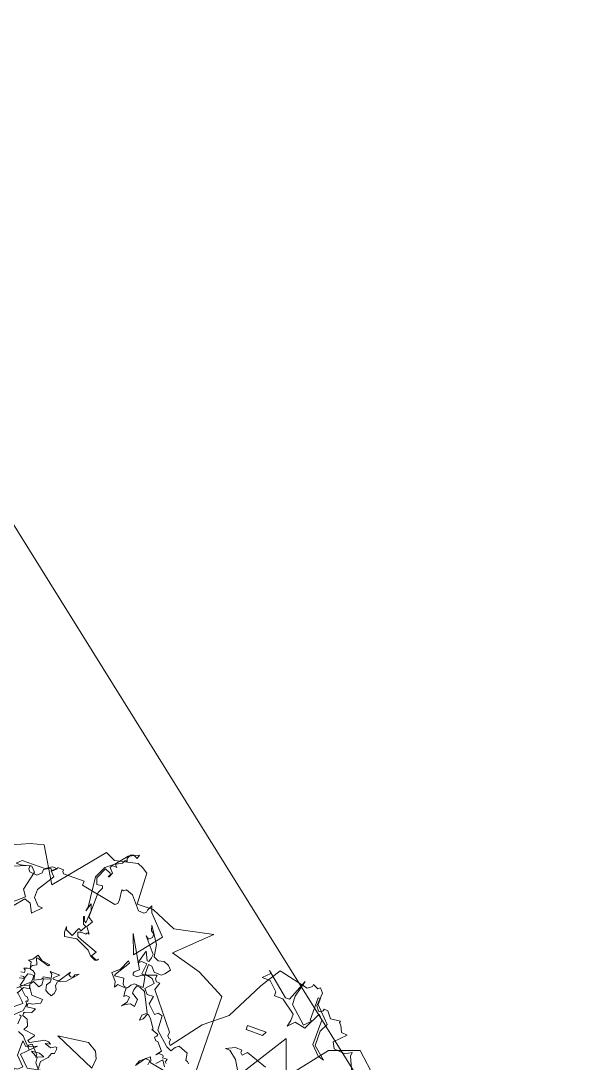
# Model space of a CAD drawing. Header units: metres. Extents: x -71 to 881, y -503 to 661.
# Drawn here: x 309.56 to 314.79, y 246.22 to 255.77 of the extents above; entities that cross this region are included whole.
import ezdxf

# ---------------------------------------------------------------- set-up
doc = ezdxf.new("R2010")
doc.units = ezdxf.units.M
doc.layers.add('04. Pisos', color=8, linetype='Continuous', lineweight=5)
doc.layers.add('ARBRE', color=100, linetype='Continuous', lineweight=13, true_color=0x00ff3f)

# ---------------------------------------------------------------- blocks, each defined once
blk = doc.blocks.new('WMF2', base_point=(0, 0.01))
at = {"color": 251, "lineweight": 0, "true_color": 0x636466}
for points in [[(81.23, -212.64), (86.45, -202.37), (92.4, -197.64), (98.49, -189.57), (98.99, -190.16), (98.92, -191.16), (99.46, -191.2), (99.98, -191.79), (99.88, -192.88), (107.36, -202.17), (106.64, -204.2), (107.63, -204.27), (108.14, -204.87), (108.06, -205.98), (111.91, -204.61), (112.96, -203.7), (114.06, -203.79), (114.16, -204.2), (114.12, -204.74), (112.93, -205.76), (117.77, -214.23), (115.81, -208.91), (110.13, -215.92), (115.04, -221.02), (115.66, -222.79), (116.35, -221.31), (116.39, -220.76), (116.99, -220.25), (118.51, -220.38), (121.42, -223.82), (123.45, -224.55), (124.06, -224.04), (124.6, -224.1), (124.28, -221.43), (124.37, -220.32), (124.97, -219.82), (134.84, -221.76), (134.73, -222.86), (140.59, -222.8), (140.98, -223.38), (140.96, -223.82), (142.59, -223.95), (142.62, -223.52), (143.7, -222.51), (144.2, -223.11), (145.93, -222.16), (146.02, -221.17), (147.09, -220.14), (149.19, -220.32), (149.69, -220.93), (149.6, -221.91), (157.24, -218.9)], [(50.23, -198.2), (52.48, -203.12), (52.39, -204.21), (54.12, -203.26), (57.28, -203.53), (58.15, -205.15), (55.25, -208.11), (56.89, -208.24), (57.74, -209.97), (58.25, -210.45), (58.2, -211), (60.88, -210.67), (62.28, -212.43), (63.37, -212.54), (63.42, -211.98), (64, -211.48), (64.56, -211.53), (65.45, -212.71), (65.14, -216.33), (66.13, -217.51), (66.73, -217.02), (68.24, -217.69), (68.28, -217.15), (69.45, -216.26), (77.76, -218.17), (81.23, -212.64), (81.23, -212.64)], [(44.55, -199.92), (50.64, -205.39), (58.51, -202.62), (66.66, -192.17), (70.16, -201.76), (80.62, -185.19)], [(89.7, -182.43), (90.01, -206.45), (97.85, -210.62), (106.23, -212.96), (97.57, -221.28), (108.11, -219.06), (114.95, -222), (119.42, -221.88), (119.84, -230.55), (121.43, -231.58), (122.86, -232.19), (129.04, -230.77), (131.8, -232.03), (142.53, -219.05), (147.98, -228.38), (151.61, -227.39), (162.65, -222.48), (162.25, -221.47), (162.25, -221.47)], [(110.5, -210.3), (109.11, -209.66), (107.56, -210.01), (106.1, -209.43), (105.21, -208.37), (106.3, -206.96), (107.08, -206.3), (109.11, -206.4), (110.23, -207.75), (111.21, -207.86), (111.17, -205.1), (108.98, -204.68), (108.09, -203.61), (109.95, -201.54), (108.82, -200.21), (107.05, -200.28), (107.47, -198.09), (105.17, -195.92), (104.39, -196.59), (103.18, -196.28), (102.97, -192.24), (99.24, -188.97), (97.85, -188.34), (97.03, -189.52), (96.18, -190.24), (93.53, -189.23), (93.18, -187.24), (92.71, -187.16), (92.29, -186.66)], [(102.29, -182.75), (102.16, -183.73), (102.39, -184), (103.43, -184.08), (105.34, -181.48), (104.76, -182.94), (102.36, -184.98), (101.88, -183.96), (101.97, -183.49), (94.36, -182.12)], [(97.88, -184.67), (98.3, -185.17), (98.08, -185.36), (98.04, -185.87), (99.3, -185.77), (99.21, -186.22), (99.44, -186.5), (100.48, -186.59), (101.25, -185.92), (100.16, -187.33), (101.95, -189.45), (102.48, -189.49), (103.14, -190.28), (102.64, -190.71), (102.6, -191.22), (104.51, -191.89), (104.23, -192.12), (105.81, -194.43), (106.51, -195.26), (106.98, -195.35), (107.6, -193.84), (108.41, -193.19), (108.29, -194.62), (107.17, -195.57), (109.76, -200.75), (111.21, -201.34), (112.19, -201.47), (112.55, -200.2), (112.63, -199.28), (110.76, -198.09), (110.9, -196.12), (112.13, -196.43), (113.42, -195.8), (114.19, -195.14), (113.09, -196.56), (112.98, -198.01), (113.96, -198.14), (114.51, -197.67), (114.61, -198.91), (114.58, -199.9), (117.07, -200.09), (117.61, -199.16), (118.02, -200.63), (119.62, -202.52), (117.74, -204.14), (116.53, -207), (116.04, -206.45), (118.58, -202.45), (118.63, -201.93), (116.12, -202.24), (115.77, -200.72), (115.3, -200.17), (114.31, -200.14), (113.77, -201.07), (112.93, -201.79), (110.47, -201.58), (110.98, -204.31), (111.44, -204.87), (111.97, -204.91), (111.68, -207.85), (113.17, -208.02), (114, -207.32), (112.98, -210.96), (111.87, -208.65), (111.36, -208.61), (111.05, -209.82), (110.92, -210.8), (114.34, -214.81), (113.44, -214.21), (112.61, -214.93), (112.58, -215.91), (113.47, -216.49), (113.87, -217.98), (110.96, -213.56), (110.5, -210.3), (110.5, -210.3)], [(135.09, -169.28), (136.91, -170.51), (138.01, -171.61), (135.68, -169.9), (134.47, -169.9), (133.38, -170.99), (135.68, -173.42), (135.68, -177.45), (134.47, -176.35), (131.54, -177.45), (135.09, -173.91), (132.16, -170.99), (126.32, -172.2), (124, -172.2), (125.23, -170.51), (126.32, -169.28), (125.71, -165.75), (128.13, -171.61), (135.09, -169.28), (135.09, -169.28)], [(100.46, -183.77), (98.99, -185.32), (97.97, -183.77)], [(129.33, -171.8), (130.44, -173.14), (130.63, -174.64), (132.41, -175.52), (132.57, -175.72), (130.37, -175.88), (129, -175.39), (131.03, -174.57), (130.92, -175.27), (132.78, -177.2), (132.94, -177.4), (133.27, -177.39), (133.89, -176.89), (133.76, -176.39), (133.25, -175.78), (136.03, -178.75), (137.63, -179.42)], [(138.5, -181.3), (138.3, -183.46), (138.84, -183.71)], [(140.34, -183.1), (138.33, -185.08), (138.01, -186.66), (137.96, -187.04), (138.47, -187.64), (138.27, -187.81), (137.93, -187.74), (138.03, -188.28), (138.55, -188.89), (139.2, -188.95), (140.91, -190.59), (141.25, -190.57)], [(141.38, -189.16), (139.54, -187.38), (139.07, -186.81), (142.01, -184.38)], [(141.99, -190.19), (138.87, -193), (138.74, -194.12), (138.82, -194.82), (139.8, -194.84), (140.46, -194.71), (140.93, -193.17), (142.31, -192.91)], [(142.43, -194.52), (141.41, -194.72), (141.51, -195.42), (141.95, -195.71), (141.09, -196.03), (140.4, -196.21), (140.74, -197.98), (141.5, -198.18), (140.55, -198.74), (139.52, -200.23), (138.03, -199.22), (135.82, -198.91), (136.11, -198.49), (139.38, -199.5), (139.74, -199.42), (139.04, -197.73), (140.05, -197.19), (140.36, -196.75), (140.18, -196.05), (139.41, -195.86), (138.75, -195.42), (138.41, -193.65), (136.6, -194.53), (136.31, -194.97), (136.38, -195.33), (134.28, -195.7), (134.46, -196.76), (135.1, -197.22), (132.37, -197.2), (133.77, -195.99), (133.7, -195.63), (132.79, -195.64), (132.09, -195.74), (129.95, -198.9), (130.18, -198.17), (129.52, -197.73), (128.84, -197.89), (128.6, -198.62), (127.64, -199.19), (130.16, -196.3), (132.35, -195.35), (132.53, -194.25), (131.99, -193.25), (132.12, -192.12), (132.68, -191.29), (133.87, -191.79), (134.49, -192.21), (134.79, -193.63), (134.09, -194.68), (134.18, -195.38), (136.09, -194.82), (135.98, -193.22), (136.53, -192.38), (138.34, -193.29), (139.06, -192.24), (138.68, -191.03), (140.3, -190.91), (141.35, -188.87)], [(142.05, -193.54), (141.19, -193.65), (140.84, -192.91), (141.38, -191.16), (138.98, -191.83), (137.57, -189.7), (134.5, -189.55), (134.6, -188.51), (136.69, -187.48), (137.39, -187.51), (137.76, -187.2), (137.7, -186.3), (135.35, -186.6), (135.98, -185.39), (137.66, -184.67), (138.03, -184.72), (137.93, -183.77), (136.52, -183.3), (135.82, -181.61), (136.44, -180.4), (133.42, -179.96), (133.25, -179.75), (134.5, -178.03), (133.81, -177.64), (130.21, -179.65), (129.13, -179.52), (128.46, -179.11), (129.89, -178.8), (128.13, -178.26), (126.98, -178.88), (126.62, -178.83), (126.51, -178.31), (126.62, -177.18), (127.36, -176.92), (127.86, -175.55), (129.43, -173.88), (129.33, -171.8)], [(116, -176.89), (115.75, -179.59), (116.63, -181.42), (119.11, -182.97), (127.36, -181.9), (116, -176.89), (116, -176.89)], [(78.75, -188.32), (80.93, -191.95), (83.16, -193.74), (84.39, -193.79), (82.02, -194.91), (80.2, -194.84), (80.22, -194.22), (79.64, -193.6), (78.5, -194.76), (72.73, -192.72)], [(62.92, -202.64), (62.92, -209.57), (64.13, -210.8), (66.44, -206.05), (69.38, -206.67), (71.07, -204.94), (70.59, -206.67), (70.59, -208.49), (74.6, -211.4), (76.92, -211.4), (76.92, -212.49), (79.35, -214.81), (81.66, -214.81), (79.84, -216.64), (80.44, -217.25), (73.99, -211.89), (72.89, -211.89), (70.59, -217.73), (71.68, -213.12), (71.68, -210.8), (67.05, -206.67), (65.23, -208.49), (65.83, -208.49), (65.83, -214.81), (65.23, -214.81), (65.23, -213.12), (61.21, -208.97), (62.31, -206.67), (62.31, -202.64), (58.89, -199.71), (60.6, -200.21), (62.92, -202.64), (62.92, -202.64)], [(80.95, -201.5), (75.73, -201.5), (76.34, -200.42), (80.95, -200.42), (80.95, -201.5), (80.95, -201.5)], [(128.63, -229.85), (130.85, -228.1), (132.31, -224.99), (131.45, -216.73), (131.71, -215.63), (130.94, -217.85), (130.31, -216.16), (130.6, -212.58), (131.48, -213.21), (131.19, -213.31), (131.49, -214.13), (131.79, -214.02), (131.07, -212.08), (130.28, -211.7), (130.98, -210.18), (131.77, -210.56), (132.87, -208.24), (134.78, -209.13), (135.09, -209.95), (135.09, -208.36), (134.68, -207.25), (131.36, -207.8), (127.52, -206.02), (126.48, -204.8), (124.97, -204.1), (124.38, -204.31), (124.19, -204.71), (124.67, -204.21), (126.19, -204.91), (125.4, -206.21), (130.16, -207.96), (131.33, -208.46), (131.74, -209.57), (130.87, -209.89), (129.57, -209.78), (129.36, -210.13), (129.07, -210.23), (128.75, -210.08), (129.97, -211.82), (128.98, -213.46), (130.3, -214.3), (130.27, -221.28), (129.57, -222.8), (129.78, -223.38), (131.29, -223.17), (131.93, -224.86), (130.51, -227.9), (128.94, -227.21), (128.82, -226.92), (129.2, -226.13), (128.91, -226.23), (128.41, -227.4), (129.45, -228.63), (129.11, -229.36), (127.81, -229.23), (128.24, -229.68), (128.34, -229.97), (126.82, -230.86), (126.44, -231.65), (126.15, -231.77), (125.75, -231.58), (126.06, -232.39), (125.56, -233.58), (124.75, -233.87), (123.53, -233.31), (123.33, -234.38), (126.03, -233.07), (128.63, -229.85), (128.63, -229.85)], [(147.98, -213.1), (150.4, -210.17), (152.11, -210.17), (147.98, -213.72), (149.19, -215.41), (147.98, -220.65), (149.19, -221.87), (152.11, -221.27), (153.32, -221.27), (152.11, -222.48), (145.66, -222.48), (143.95, -223.57), (142.74, -223.57), (143.95, -222.48), (142.74, -221.27), (145.66, -216.64), (145.66, -214.32), (143.95, -212.49), (142.74, -212.49), (145.04, -210.17), (146.26, -212.49), (147.98, -213.1), (147.98, -213.1)]]:
    blk.add_lwpolyline(points, dxfattribs=at)

msp = doc.modelspace()

# ---------------------------------------------------------------- linework, layer by layer
at = {"layer": '04. Pisos'}
msp.add_lwpolyline([(99.4478, 151.4533), (117.7052, 162.876), (159.9869, 95.0091), (337.2202, 206.6057), (265.2355, 322.2352), (87.866, 210.7626), (100.5444, 190.4477), (82.0183, 178.8086), (99.4478, 151.4533)], dxfattribs=at)

# ---------------------------------------------------------------- block references
at = {"layer": 'ARBRE', "color": 251, "lineweight": 5, "true_color": 0x636466, "xscale": 0.03451886634015593, "yscale": 0.03451886634015593, "zscale": 0.03451886634015593, "rotation": 160.1685466476646}
msp.add_blockref('WMF2', (311.9015, 239.0675), dxfattribs=at)

doc.saveas('drawing.dxf')
